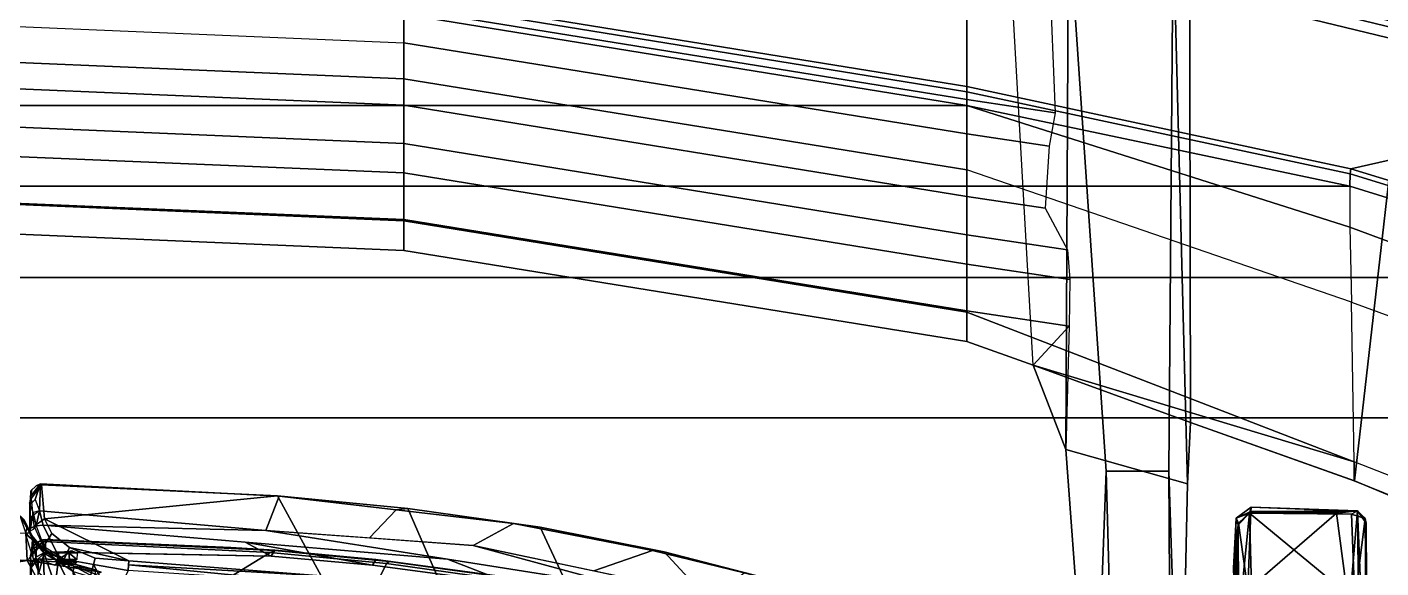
# Model space of a CAD drawing. Extents: x -14.5 to 14.5, y -12.2 to 16.5.
# Drawn here: x 0.827 to 4.753, y 5.3 to 6.867 of the extents above; entities that cross this region are included whole.
import ezdxf

# ---------------------------------------------------------------- set-up
doc = ezdxf.new("R2010")
doc.units = 0
doc.header["$MEASUREMENT"] = 0
for name, color, linetype in [('FABRIC', 80, 'Continuous'), ('SEAT-CHASSIS', 253, 'Continuous'), ('SEAT-FRAME', 253, 'Continuous')]:
    doc.layers.add(name, color=color, linetype=linetype)

msp = doc.modelspace()

# ---------------------------------------------------------------- linework, layer by layer
at = {"layer": 'FABRIC'}
for points in [[(1.9197, 6.9437, 18.5168), (1.9197, 6.9039, 18.5487), (3.5525, 6.6396, 18.6655), (3.5525, 6.6794, 18.6336)], [(-3.5525, 6.6396, 18.6655), (3.5525, 6.6396, 18.6655), (1.9197, 6.9039, 18.5487), (-1.9197, 6.9039, 18.5487)], [(4.6635, 6.4053, 18.7872), (4.6639, 6.4412, 18.7539), (3.5525, 6.6794, 18.6336), (3.5525, 6.6396, 18.6655)], [(-3.5525, 6.6396, 18.6655), (-4.6635, 6.4053, 18.7872), (4.6635, 6.4053, 18.7872), (3.5525, 6.6396, 18.6655)], [(4.6635, 6.4053, 18.7872), (5.519, 6.1408, 18.9069), (5.5366, 6.1737, 18.8758), (4.6639, 6.4412, 18.7539)], [(-5.519, 6.1408, 18.9069), (5.519, 6.1408, 18.9069), (4.6635, 6.4053, 18.7872), (-4.6635, 6.4053, 18.7872)], [(-5.519, 6.1408, 18.9069), (-6.5711, 5.7348, 19.0807), (6.5711, 5.7348, 19.0807), (5.519, 6.1408, 18.9069)], [(-7.3471, 5.2487, 19.2604), (7.3471, 5.2487, 19.2604), (6.5711, 5.7348, 19.0807), (-6.5711, 5.7348, 19.0807)]]:
    msp.add_3dface(points, dxfattribs=at)
at = {"layer": 'SEAT-CHASSIS'}
for points in [[(0.8355, 5.4832, 14.657), (0.8504, 5.4979, 14.6612), (0.866, 5.543, 14.6155), (0.8357, 5.5057, 14.5951)], [(0.866, 5.543, 14.6155), (0.8529, 5.538, 14.5576), (0.8375, 5.5233, 14.5568), (0.8357, 5.5057, 14.5951)], [(0.8375, 5.5233, 14.5568), (0.8529, 5.538, 14.5576), (0.8689, 5.5405, 14.5007), (0.8397, 5.5016, 14.5032)], [(0.8689, 5.5405, 14.5007), (0.8779, 5.4418, 14.2848), (0.8477, 5.4204, 14.3021), (0.8397, 5.5016, 14.5032)], [(0.866, 5.543, 14.6155), (0.8504, 5.4979, 14.6612), (0.8634, 5.4649, 14.7009), (0.866, 5.543, 14.6155)], [(0.8689, 5.5405, 14.5007), (0.8529, 5.538, 14.5576), (0.866, 5.543, 14.6155), (0.8689, 5.5405, 14.5007)], [(0.8634, 5.4649, 14.7009), (1.5194, 5.4081, 14.7223), (1.5582, 5.5073, 14.6325), (0.866, 5.543, 14.6155)], [(0.866, 5.543, 14.6155), (1.5582, 5.5073, 14.6325), (1.5535, 5.5087, 14.5063), (0.8689, 5.5405, 14.5007)], [(0.8779, 5.4418, 14.2848), (0.8689, 5.5405, 14.5007), (1.5535, 5.5087, 14.5063)], [(0.8338, 5.4881, 14.6335), (0.8355, 5.4832, 14.657), (0.8411, 5.5266, 14.6074)], [(0.8634, 5.4649, 14.7009), (0.8351, 5.4446, 14.6735), (0.8355, 5.4832, 14.657), (0.8504, 5.4979, 14.6612)], [(0.8779, 5.4418, 14.2848), (1.5535, 5.5087, 14.5063), (1.6802, 5.2763, 14.052), (1.1217, 5.32, 14.061)], [(1.5582, 5.5073, 14.6325), (1.5194, 5.4081, 14.7223), (1.82, 5.3866, 14.7234), (1.8977, 5.4679, 14.6404)], [(1.5535, 5.5087, 14.5063), (1.5582, 5.5073, 14.6325), (1.8977, 5.4679, 14.6404), (1.9309, 5.4723, 14.5135)], [(1.6802, 5.2763, 14.052), (1.5535, 5.5087, 14.5063), (1.9309, 5.4723, 14.5135), (2.0309, 5.2432, 14.0651)], [(0.8338, 5.4881, 14.6335), (0.8348, 5.4059, 14.6899), (0.8355, 5.4832, 14.657)], [(0.8348, 5.4059, 14.6899), (0.8369, 5.4153, 14.6993), (0.8355, 5.4832, 14.657)], [(0.8369, 5.4153, 14.6993), (0.8447, 5.4599, 14.6903), (0.8355, 5.4832, 14.657)], [(0.8533, 5.4218, 14.7157), (0.8447, 5.4599, 14.6903), (0.8369, 5.4153, 14.6993)], [(0.8447, 5.4599, 14.6903), (0.8533, 5.4218, 14.7157), (0.8634, 5.4649, 14.7009)], [(0.8634, 5.4649, 14.7009), (0.8533, 5.4218, 14.7157), (0.8731, 5.4238, 14.7206)], [(1.5194, 5.4081, 14.7223), (0.8634, 5.4649, 14.7009), (0.8731, 5.4238, 14.7206)], [(1.82, 5.3866, 14.7234), (2.1206, 5.365, 14.7245), (2.2372, 5.4286, 14.6482), (1.8977, 5.4679, 14.6404)], [(1.8977, 5.4679, 14.6404), (2.2372, 5.4286, 14.6482), (2.3148, 5.4175, 14.5246), (1.9309, 5.4723, 14.5135)], [(1.9309, 5.4723, 14.5135), (2.3148, 5.4175, 14.5246), (2.4259, 5.1796, 14.072), (2.0309, 5.2432, 14.0651)], [(0.8477, 5.4204, 14.3021), (0.8779, 5.4418, 14.2848), (0.8987, 5.399, 14.1999), (0.8748, 5.3613, 14.1953)], [(0.9118, 5.3453, 14.6289), (0.8731, 5.4238, 14.7206), (0.8533, 5.4218, 14.7157), (0.8809, 5.3465, 14.6292)], [(0.9118, 5.3453, 14.6289), (1.5353, 5.3341, 14.6865), (1.4596, 5.3744, 14.7296), (0.8731, 5.4238, 14.7206)], [(2.0462, 5.3249, 14.7386), (1.5194, 5.4081, 14.7223), (0.8731, 5.4238, 14.7206)], [(0.8779, 5.4418, 14.2848), (1.1217, 5.32, 14.061), (0.9499, 5.359, 14.1251), (0.8987, 5.399, 14.1999)], [(2.2372, 5.4286, 14.6482), (2.1206, 5.365, 14.7245), (2.4706, 5.2909, 14.74), (2.641, 5.3497, 14.6643)], [(2.3148, 5.4175, 14.5246), (2.2372, 5.4286, 14.6482), (2.641, 5.3497, 14.6643), (2.6748, 5.346, 14.5393)], [(0.8987, 5.399, 14.1999), (0.9499, 5.359, 14.1251), (0.9346, 5.3251, 14.1142), (0.8748, 5.3613, 14.1953)], [(2.5731, 5.2418, 14.7548), (2.1206, 5.365, 14.7245), (1.5194, 5.4081, 14.7223)], [(2.4259, 5.1796, 14.072), (2.3148, 5.4175, 14.5246), (2.6748, 5.346, 14.5393), (2.9407, 5.0588, 14.0876)], [(0.8587, 5.3265, 14.6167), (0.8809, 5.3465, 14.6292), (0.9118, 5.3453, 14.6289), (0.917, 5.3245, 14.6167)], [(0.9185, 5.3426, 14.6277), (0.9118, 5.3453, 14.6289), (0.9578, 5.3488, 14.6403)], [(0.917, 5.3245, 14.6167), (0.9118, 5.3453, 14.6289), (0.9185, 5.3426, 14.6277)], [(0.9499, 5.3246, 14.6257), (0.917, 5.3245, 14.6167), (0.9477, 5.3432, 14.6336)], [(0.9185, 5.3426, 14.6277), (0.9477, 5.3432, 14.6336), (0.917, 5.3245, 14.6167)], [(0.9578, 5.3488, 14.6403), (0.9477, 5.3432, 14.6336), (0.9185, 5.3426, 14.6277)], [(0.9346, 5.3251, 14.1142), (0.9499, 5.359, 14.1251), (1.0242, 5.3275, 14.0717), (1.0192, 5.3092, 14.0613)], [(0.9477, 5.3432, 14.6336), (0.9578, 5.3488, 14.6403), (0.972, 5.3432, 14.6362)], [(0.9477, 5.3432, 14.6336), (0.9719, 5.3428, 14.636), (0.9714, 5.3237, 14.6285)], [(0.9477, 5.3432, 14.6336), (0.9714, 5.3237, 14.6285), (0.9499, 5.3246, 14.6257)], [(0.9499, 5.359, 14.1251), (1.1217, 5.32, 14.061), (1.0242, 5.3275, 14.0717)], [(2.5731, 5.2418, 14.7548), (2.8206, 5.2168, 14.7556), (2.1206, 5.365, 14.7245)], [(2.4706, 5.2909, 14.74), (2.8206, 5.2168, 14.7556), (2.907, 5.285, 14.6776), (2.641, 5.3497, 14.6643)], [(2.641, 5.3497, 14.6643), (2.907, 5.285, 14.6776), (2.9929, 5.2642, 14.5561), (2.6748, 5.346, 14.5393)], [(2.6748, 5.346, 14.5393), (2.9929, 5.2642, 14.5561), (3.2842, 5.1702, 14.575), (2.9407, 5.0588, 14.0876)], [(0.8587, 5.3265, 14.6167), (0.917, 5.3245, 14.6167), (0.9085, 5.3067, 14.6181)], [(0.917, 5.3245, 14.6167), (0.9136, 5.3113, 14.6177), (0.9085, 5.3067, 14.6181)], [(0.9136, 5.3113, 14.6177), (0.917, 5.3245, 14.6167), (0.9211, 5.321, 14.6174)], [(0.949, 5.317, 14.6251), (0.9136, 5.3113, 14.6177), (0.9211, 5.321, 14.6174)], [(0.9591, 5.3074, 14.6331), (0.9136, 5.3113, 14.6177), (0.949, 5.317, 14.6251)], [(0.917, 5.3245, 14.6167), (0.9499, 5.3246, 14.6257), (0.9633, 5.32, 14.6274)], [(0.9633, 5.32, 14.6274), (0.9211, 5.321, 14.6174), (0.917, 5.3245, 14.6167)], [(0.9633, 5.32, 14.6274), (0.949, 5.317, 14.6251), (0.9211, 5.321, 14.6174)], [(0.9991, 5.2334, 14.0635), (0.9346, 5.3251, 14.1142), (1.0192, 5.3092, 14.0613)], [(0.949, 5.317, 14.6251), (0.9633, 5.32, 14.6274), (0.9711, 5.3155, 14.6287)], [(0.949, 5.317, 14.6251), (0.9711, 5.3155, 14.6287), (0.9591, 5.3074, 14.6331)], [(0.9633, 5.32, 14.6274), (0.9499, 5.3246, 14.6257), (0.9714, 5.3237, 14.6285)], [(1.0762, 5.2037, 14.028), (0.9991, 5.2334, 14.0635), (1.0192, 5.3092, 14.0613)], [(1.0242, 5.3275, 14.0717), (1.1217, 5.32, 14.061), (1.1204, 5.2923, 14.04), (1.0192, 5.3092, 14.0613)], [(1.1204, 5.2923, 14.04), (1.0762, 5.2037, 14.028), (1.0192, 5.3092, 14.0613)], [(1.6485, 5.2578, 14.0407), (1.1204, 5.2923, 14.04), (1.1212, 5.3084, 14.0475)], [(1.6802, 5.2763, 14.052), (1.1212, 5.3084, 14.0475), (1.1217, 5.32, 14.061)], [(1.1212, 5.3084, 14.0475), (1.6802, 5.2763, 14.052), (1.6485, 5.2578, 14.0407)]]:
    msp.add_3dface(points, dxfattribs=at)
at = {"layer": 'SEAT-CHASSIS', "invisible_edges": 12}
for points in [[(0.8455, 5.4121, 14.7086), (0.8533, 5.4218, 14.7157), (0.8369, 5.4153, 14.6993)], [(0.8369, 5.4153, 14.6993), (0.8348, 5.4059, 14.6899), (0.8455, 5.4121, 14.7086)]]:
    msp.add_3dface(points, dxfattribs=at)
at = {"layer": 'SEAT-FRAME'}
for points in [[(5.5343, 6.9245, 19.1965), (3.5525, 7.4448, 19.0059), (3.5525, 7.3234, 19.0982), (5.5337, 6.8142, 19.2819)], [(3.5521, 6.6948, 18.6726), (3.5522, 7.1323, 19.0524), (1.9194, 7.3966, 18.9357), (1.9193, 6.9591, 18.5559)], [(1.9197, 6.9209, 17.9195), (1.9197, 7.3671, 18.0605), (3.5525, 7.1028, 18.1773), (3.5525, 6.6566, 18.0363)], [(3.6612, 7.3715, 18.553), (3.847, 7.1866, 18.0899), (3.84, 5.6427, 17.8531), (3.7446, 5.8867, 18.0483)], [(5.5337, 6.8142, 19.2819), (3.5525, 7.3234, 19.0982), (3.5525, 7.1767, 19.0566), (5.5382, 6.7048, 19.2798)], [(4.1984, 7.2411, 18.6154), (4.2009, 5.7211, 18.0571), (4.1929, 5.543, 17.8675), (4.1512, 7.1544, 18.1302)], [(4.677, 5.5518, 18.079), (4.2009, 5.7211, 18.0571), (4.1984, 7.2411, 18.6154), (4.8517, 7.0825, 18.6914)], [(3.847, 7.1866, 18.0899), (3.957, 5.5801, 16.5334), (3.9186, 4.5684, 16.6616), (3.84, 5.6427, 17.8531)], [(3.847, 7.1866, 18.0899), (4.1512, 7.1544, 18.1302), (4.1384, 5.58, 16.5344), (3.957, 5.5801, 16.5334)], [(5.5337, 6.6518, 19.2707), (5.5339, 6.6839, 19.2496), (3.5525, 7.1644, 19.0313), (3.5522, 7.1323, 19.0524)], [(3.5525, 7.1767, 19.0566), (3.5525, 7.1644, 19.0313), (5.5339, 6.6839, 19.2496), (5.5382, 6.7048, 19.2798)], [(4.1384, 5.58, 16.5344), (4.1512, 7.1544, 18.1302), (4.1929, 5.543, 17.8675), (4.1711, 4.568, 16.663)], [(4.6664, 6.4564, 18.7929), (5.5337, 6.6518, 19.2707), (3.5522, 7.1323, 19.0524), (3.5521, 6.6948, 18.6726)], [(3.5525, 6.6566, 18.0363), (3.5525, 7.1028, 18.1773), (3.7922, 7.0227, 18.1915), (3.8082, 6.6183, 18.0532)], [(4.8517, 7.0825, 18.6914), (4.8639, 5.4737, 18.1019), (4.677, 5.5518, 18.079)], [(1.9197, 6.8214, 17.9451), (1.9197, 6.9209, 17.9195), (0, 7.0018, 17.8443), (0, 6.9022, 17.8699)], [(0, 6.9848, 18.4735), (0, 6.7981, 18.3948), (1.9197, 6.7172, 18.4701), (1.9197, 6.9039, 18.5487)], [(1.9193, 6.9591, 18.5559), (1.9197, 6.9437, 18.5168), (3.5525, 6.6794, 18.6336), (3.5521, 6.6948, 18.6726)], [(1.9197, 6.9209, 17.9195), (3.5525, 6.6566, 18.0363), (3.5525, 6.5571, 18.0619), (1.9197, 6.8214, 17.9451)], [(1.9197, 6.6405, 17.9332), (0, 6.7214, 17.8579), (0, 6.9023, 17.8698), (1.9197, 6.8214, 17.9451)], [(1.9197, 6.7172, 18.4701), (3.5525, 6.4529, 18.5868), (3.5525, 6.6396, 18.6655), (1.9197, 6.9039, 18.5487)], [(0, 6.3862, 18.0317), (1.9197, 6.3053, 18.107), (1.9197, 6.7172, 18.4701), (0, 6.7981, 18.3948)], [(1.9197, 6.6405, 17.9332), (1.9197, 6.8214, 17.9451), (3.5525, 6.5571, 18.0619), (3.5525, 6.3762, 18.0499)], [(1.9197, 6.5293, 17.7899), (0, 6.6102, 17.7147), (0, 6.7214, 17.8579), (1.9197, 6.6405, 17.9332)], [(1.9197, 6.7172, 18.4701), (1.9197, 6.3053, 18.107), (3.5525, 6.041, 18.2237), (3.5525, 6.4529, 18.5868)], [(4.6664, 6.4564, 18.7929), (3.5521, 6.6948, 18.6726), (3.5525, 6.6794, 18.6336), (4.6639, 6.4412, 18.7539)], [(1.9197, 6.5293, 17.7899), (1.9197, 6.6405, 17.9332), (3.5525, 6.3762, 18.0499), (3.5525, 6.265, 17.9067)], [(3.5525, 6.6566, 18.0363), (3.8082, 6.6183, 18.0532), (3.7909, 6.5214, 18.0776), (3.5525, 6.5571, 18.0619)], [(3.5525, 6.6396, 18.6655), (4.6635, 6.4053, 18.7872), (4.6631, 6.2869, 18.7703), (3.5525, 6.6396, 18.6655)], [(3.5525, 6.6396, 18.6655), (4.6631, 6.2869, 18.7703), (4.6681, 6.0694, 18.6735), (3.5525, 6.4529, 18.5868)], [(6.471, 6.3043, 19.393), (5.5337, 6.6518, 19.2707), (4.6664, 6.4564, 18.7929), (5.5418, 6.1881, 18.9148)], [(1.9197, 6.444, 17.6848), (0, 6.5249, 17.6096), (0, 6.6102, 17.7147), (1.9197, 6.5293, 17.7899)], [(1.9197, 6.3087, 17.684), (0, 6.3896, 17.6087), (0, 6.5249, 17.6096), (1.9197, 6.444, 17.6848)], [(1.9197, 6.444, 17.6848), (1.9197, 6.5293, 17.7899), (3.5525, 6.265, 17.9067), (3.5525, 6.1798, 17.8016)], [(3.5525, 6.5571, 18.0619), (3.7909, 6.5214, 18.0776), (3.7796, 6.3422, 18.065), (3.5525, 6.3762, 18.0499)], [(1.9197, 6.3087, 17.684), (1.9197, 6.444, 17.6848), (3.5525, 6.1798, 17.8016), (3.5525, 6.0444, 17.8007)], [(3.5525, 6.041, 18.2237), (4.6762, 5.6072, 18.2999), (4.6681, 6.0694, 18.6735), (3.5525, 6.4529, 18.5868)], [(5.5366, 6.1737, 18.8758), (5.5418, 6.1881, 18.9148), (4.6664, 6.4564, 18.7929), (4.6639, 6.4412, 18.7539)], [(4.6631, 6.2869, 18.7703), (5.5366, 5.9631, 18.8748), (5.519, 6.1408, 18.9069), (4.6635, 6.4053, 18.7872)], [(0, 6.3004, 17.8195), (0, 6.3896, 17.6087), (1.9197, 6.3087, 17.684), (1.9197, 6.2196, 17.8948)], [(0, 6.3862, 18.0317), (0, 6.3004, 17.8195), (1.9197, 6.2196, 17.8948), (1.9197, 6.3053, 18.107)], [(3.5525, 6.265, 17.9067), (3.5525, 6.3762, 18.0499), (3.7796, 6.3422, 18.065), (3.8447, 6.2213, 17.926)], [(1.9197, 6.2196, 17.8948), (1.9197, 6.3087, 17.684), (3.5525, 6.0444, 17.8007), (3.5525, 5.9553, 18.0115)], [(1.9197, 6.3053, 18.107), (1.9197, 6.2196, 17.8948), (3.5525, 5.9553, 18.0115), (3.5525, 6.041, 18.2237)], [(4.6681, 6.0694, 18.6735), (5.5373, 5.7517, 18.7711), (5.5366, 5.9631, 18.8748), (4.6631, 6.2869, 18.7703)], [(3.5525, 6.1798, 17.8016), (3.5525, 6.265, 17.9067), (3.8447, 6.2213, 17.926), (3.851, 6.1351, 17.8213)], [(3.5525, 6.0444, 17.8007), (3.5525, 6.1798, 17.8016), (3.851, 6.1351, 17.8213), (3.8489, 6, 17.8203)], [(4.6681, 6.0694, 18.6735), (5.5373, 5.7517, 18.7711), (5.5398, 5.2688, 18.4235), (4.6762, 5.6072, 18.2999)], [(3.5525, 5.9553, 18.0115), (3.5525, 6.0444, 17.8007), (3.8489, 6, 17.8203), (3.7446, 5.8867, 18.0483)], [(3.5525, 6.041, 18.2237), (3.5525, 5.9553, 18.0115), (3.7446, 5.8867, 18.0483), (4.6762, 5.6072, 18.2999)], [(3.84, 5.6427, 17.8531), (3.7446, 5.8867, 18.0483), (3.8489, 6, 17.8203)], [(4.2009, 5.7211, 18.0571), (3.7446, 5.8867, 18.0483), (3.84, 5.6427, 17.8531), (4.1929, 5.543, 17.8675)], [(4.2009, 5.7211, 18.0571), (4.6762, 5.552, 18.194), (4.6762, 5.6072, 18.2999), (3.7446, 5.8867, 18.0483)], [(4.2009, 5.7211, 18.0571), (4.677, 5.5518, 18.079), (4.6762, 5.552, 18.194)], [(4.1711, 4.568, 16.663), (4.1929, 5.543, 17.8675), (3.84, 5.6427, 17.8531), (3.9186, 4.5684, 16.6616)], [(3.9463, 4.6828, 16.3847), (3.9186, 4.5684, 16.6616), (3.957, 5.5801, 16.5334), (3.965, 5.2604, 16.3131)], [(3.957, 5.5801, 16.5334), (4.1384, 5.58, 16.5344), (4.1403, 5.2602, 16.3141), (3.965, 5.2604, 16.3131)], [(4.1403, 5.2602, 16.3141), (4.1384, 5.58, 16.5344), (4.1711, 4.568, 16.663), (4.1683, 4.6815, 16.3867)], [(4.6762, 5.552, 18.194), (5.5406, 5.2023, 18.3104), (5.5398, 5.2688, 18.4235), (4.6762, 5.6072, 18.2999)], [(5.5406, 5.2023, 18.3104), (4.6762, 5.552, 18.194), (4.677, 5.5518, 18.079), (5.5543, 5.1854, 18.1867)], [(4.3761, 5.4629, 16.9251), (4.3771, 5.4761, 16.6791), (4.3338, 5.4439, 16.684)], [(4.3771, 5.4761, 16.6791), (4.372, 5.4584, 16.4324), (4.3338, 5.4439, 16.684)], [(4.3761, 5.4629, 16.9251), (4.3338, 5.4439, 16.684), (4.3401, 5.4297, 16.9086)], [(4.3338, 5.4439, 16.684), (4.372, 5.4584, 16.4324), (4.3398, 5.4249, 16.4549)], [(4.3398, 5.4249, 16.4549), (4.372, 5.4584, 16.4324), (4.3402, 5.1382, 16.2949)], [(4.367, 5.2365, 17.0485), (4.3761, 5.4629, 16.9251), (4.3401, 5.4297, 16.9086)], [(4.372, 5.4584, 16.4324), (4.3793, 5.21, 16.2969), (4.3402, 5.1382, 16.2949)], [(4.6244, 5.4583, 16.9342), (4.3761, 5.4629, 16.9251), (4.367, 5.2365, 17.0485)], [(4.6616, 5.1813, 17.0773), (4.6244, 5.4583, 16.9342), (4.367, 5.2365, 17.0485)], [(4.6839, 5.4644, 16.4598), (4.372, 5.4584, 16.4324), (4.3771, 5.4761, 16.6791)], [(4.6685, 5.4556, 16.4311), (4.372, 5.4584, 16.4324), (4.6839, 5.4644, 16.4598)], [(4.372, 5.4584, 16.4324), (4.6782, 5.2061, 16.2997), (4.3793, 5.21, 16.2969)], [(4.6782, 5.2061, 16.2997), (4.372, 5.4584, 16.4324), (4.6685, 5.4556, 16.4311)], [(4.3771, 5.4761, 16.6791), (4.3761, 5.4629, 16.9251), (4.6859, 5.465, 16.9102)], [(4.3761, 5.4629, 16.9251), (4.6244, 5.4583, 16.9342), (4.6859, 5.465, 16.9102)], [(4.6839, 5.4644, 16.4598), (4.3771, 5.4761, 16.6791), (4.6859, 5.465, 16.9102)], [(4.6859, 5.465, 16.9102), (4.6244, 5.4583, 16.9342), (4.6616, 5.1813, 17.0773)], [(4.6906, 5.042, 17.1242), (4.6859, 5.465, 16.9102), (4.6616, 5.1813, 17.0773)], [(4.6685, 5.4556, 16.4311), (4.6839, 5.4644, 16.4598), (4.7076, 5.443, 16.4668)], [(4.6859, 5.465, 16.9102), (4.7076, 5.443, 16.4668), (4.6839, 5.4644, 16.4598)], [(4.6906, 5.042, 17.1242), (4.7085, 4.8994, 17.1538), (4.6859, 5.465, 16.9102)], [(4.7076, 5.443, 16.4668), (4.6859, 5.465, 16.9102), (4.7102, 5.4295, 16.8853)], [(4.6859, 5.465, 16.9102), (4.7085, 4.8994, 17.1538), (4.7102, 5.4295, 16.8853)], [(0.807, 5.4507, 14.2973), (0.8345, 5.4008, 14.2053), (0.8235, 5.401, 14.1969)], [(0.807, 5.4507, 14.2973), (0.818, 5.4394, 14.2863), (0.8345, 5.4008, 14.2053)], [(0.8424, 5.3897, 14.2095), (0.8345, 5.4008, 14.2053), (0.818, 5.4394, 14.2863)], [(0.818, 5.4394, 14.2863), (0.8264, 5.42, 14.2846), (0.8424, 5.3897, 14.2095)], [(0.8225, 5.3973, 14.3342), (0.8426, 5.3817, 14.2137), (0.8264, 5.42, 14.2846)], [(0.8264, 5.42, 14.2846), (0.8426, 5.3817, 14.2137), (0.8424, 5.3897, 14.2095)], [(4.326, 5.2985, 16.6258), (4.3338, 5.4439, 16.684), (4.3398, 5.4249, 16.4549)], [(4.3284, 5.2711, 16.8012), (4.3338, 5.4439, 16.684), (4.326, 5.2985, 16.6258)], [(4.3398, 5.4249, 16.4549), (4.3297, 5.1894, 16.4701), (4.326, 5.2985, 16.6258)], [(4.3401, 5.4297, 16.9086), (4.3338, 5.4439, 16.684), (4.3284, 5.2711, 16.8012)], [(4.3295, 4.8056, 17.197), (4.367, 5.2365, 17.0485), (4.3401, 5.4297, 16.9086)], [(4.6685, 5.4556, 16.4311), (4.7076, 5.443, 16.4668), (4.6782, 5.2061, 16.2997)], [(4.6782, 5.2061, 16.2997), (4.7076, 5.443, 16.4668), (4.7105, 5.0873, 16.3006)], [(4.7085, 4.8994, 17.1538), (4.712, 5.0977, 16.9288), (4.7102, 5.4295, 16.8853)], [(0.8235, 5.401, 14.1969), (0.8274, 5.3216, 14.0458), (0, 5.3601, 14.1043)], [(0.8399, 5.3403, 14.2151), (0.8426, 5.3817, 14.2137), (0.8225, 5.3973, 14.3342)], [(0.8235, 5.401, 14.1969), (0.862, 5.3591, 14.1176), (0.8274, 5.3216, 14.0458)], [(0.862, 5.3591, 14.1176), (0.8235, 5.401, 14.1969), (0.8345, 5.4008, 14.2053)], [(0.8345, 5.4008, 14.2053), (0.8424, 5.3897, 14.2095), (0.8591, 5.3717, 14.1618)], [(0.8345, 5.4008, 14.2053), (0.8591, 5.3717, 14.1618), (0.862, 5.3591, 14.1176)], [(0.8426, 5.3817, 14.2137), (0.8398, 5.3397, 14.2152), (0.8608, 5.2854, 14.1571)], [(0.8423, 5.3585, 14.7128), (0.8464, 5.3664, 14.7234), (0.8718, 5.3813, 14.7309), (0.8542, 5.3731, 14.7139)], [(0.8591, 5.3717, 14.1618), (0.8424, 5.3897, 14.2095), (0.8426, 5.3817, 14.2137)], [(0.8734, 5.3762, 14.7384), (0.8718, 5.3813, 14.7309), (0.8464, 5.3664, 14.7234), (0.8424, 5.3539, 14.7269)], [(0.8426, 5.3817, 14.2137), (0.8608, 5.2854, 14.1571), (0.876, 5.3422, 14.1445)], [(0.8426, 5.3817, 14.2137), (0.876, 5.3422, 14.1445), (0.8591, 5.3717, 14.1618)], [(0.8792, 5.3816, 14.7142), (0.8542, 5.3731, 14.7139), (0.8718, 5.3813, 14.7309)], [(0.8792, 5.3816, 14.7142), (0.8809, 5.3465, 14.6292), (0.8542, 5.332, 14.6198), (0.8542, 5.3731, 14.7139)], [(1.5452, 5.3509, 14.7278), (0.8792, 5.3816, 14.7142), (0.8718, 5.3813, 14.7309), (1.545, 5.3497, 14.7367)], [(0.8734, 5.3762, 14.7384), (1.5322, 5.3444, 14.7458), (1.545, 5.3497, 14.7367), (0.8718, 5.3813, 14.7309)], [(1.5452, 5.3509, 14.7278), (1.4182, 5.3584, 14.7199), (0.8792, 5.3816, 14.7142), (1.5452, 5.3509, 14.7278)], [(1.5452, 5.3509, 14.7278), (1.5353, 5.3341, 14.6865), (0.8809, 5.3465, 14.6292), (0.8792, 5.3816, 14.7142)], [(0, 5.1892, 13.8055), (0, 5.3601, 14.1043), (0.8274, 5.3216, 14.0458)], [(0.862, 5.3591, 14.1176), (0.9438, 5.3164, 14.0451), (0.8274, 5.3216, 14.0458)], [(0.8734, 5.3762, 14.7384), (0.8367, 5.3353, 14.7112), (0.8366, 5.1394, 14.7893), (0.8789, 5.1619, 14.8265)], [(0.8367, 5.3353, 14.7112), (0.8424, 5.3539, 14.7269), (0.8464, 5.3664, 14.7234)], [(0.8464, 5.3664, 14.7234), (0.8423, 5.3585, 14.7128), (0.8367, 5.3353, 14.7112)], [(0.8423, 5.3585, 14.7128), (0.8443, 5.3207, 14.6219), (0.8383, 5.301, 14.6288), (0.8367, 5.3353, 14.7112)], [(0.8542, 5.332, 14.6198), (0.8542, 5.3731, 14.7139), (0.8423, 5.3585, 14.7128), (0.8443, 5.3207, 14.6219)], [(0.8443, 5.3207, 14.6219), (0.8542, 5.332, 14.6198), (0.8809, 5.3465, 14.6292), (0.8587, 5.3265, 14.6167)], [(0.8591, 5.3717, 14.1618), (0.876, 5.3422, 14.1445), (0.888, 5.3423, 14.1223)], [(0.8591, 5.3717, 14.1618), (0.888, 5.3423, 14.1223), (0.8827, 5.3511, 14.1108)], [(0.862, 5.3591, 14.1176), (0.8591, 5.3717, 14.1618), (0.8827, 5.3511, 14.1108)], [(0.8608, 5.2854, 14.1571), (0.9079, 5.2478, 14.0892), (0.876, 5.3422, 14.1445)], [(0.8827, 5.3511, 14.1108), (0.9438, 5.3164, 14.0451), (0.862, 5.3591, 14.1176)], [(0.8787, 4.9444, 14.8929), (1.5322, 5.3444, 14.7458), (0.8734, 5.3762, 14.7384), (0.8789, 5.1619, 14.8265)], [(0.876, 5.3422, 14.1445), (0.9169, 5.318, 14.0934), (0.888, 5.3423, 14.1223)], [(0.9169, 5.318, 14.0934), (0.876, 5.3422, 14.1445), (0.9079, 5.2478, 14.0892)], [(1.5322, 5.3444, 14.7458), (0.8787, 4.9444, 14.8929), (1.6432, 4.8593, 14.9014), (1.8696, 5.3127, 14.7525)], [(0.8827, 5.3511, 14.1108), (0.9181, 5.3296, 14.0767), (0.9438, 5.3164, 14.0451)], [(0.8827, 5.3511, 14.1108), (0.888, 5.3423, 14.1223), (0.9181, 5.3296, 14.0767)], [(0.888, 5.3423, 14.1223), (0.9169, 5.318, 14.0934), (0.9181, 5.3296, 14.0767)], [(1.8292, 5.3072, 14.6908), (2.2278, 5.2545, 14.7024), (2.0462, 5.3249, 14.7386), (1.4596, 5.3744, 14.7296)], [(1.8292, 5.3072, 14.6908), (1.4596, 5.3744, 14.7296), (1.5353, 5.3341, 14.6865), (1.8292, 5.3072, 14.6908)], [(1.8696, 5.3127, 14.7525), (1.877, 5.3182, 14.7438), (1.545, 5.3497, 14.7367), (1.5322, 5.3444, 14.7458)], [(1.5452, 5.3509, 14.7278), (1.8382, 5.3238, 14.7311), (1.8292, 5.3072, 14.6908), (1.5353, 5.3341, 14.6865)], [(1.5452, 5.3509, 14.7278), (1.545, 5.3497, 14.7367), (1.877, 5.3182, 14.7438), (1.8382, 5.3238, 14.7311)], [(0.8847, 5.2136, 13.8591), (0, 5.1892, 13.8055), (0.8274, 5.3216, 14.0458)], [(1.0421, 5.2876, 13.9958), (0.8847, 5.2136, 13.8591), (0.8274, 5.3216, 14.0458)], [(0.9438, 5.3164, 14.0451), (1.0421, 5.2876, 13.9958), (0.8274, 5.3216, 14.0458)], [(0.8366, 5.1394, 14.7893), (0.8367, 5.3353, 14.7112), (0.8383, 5.301, 14.6288), (0.841, 4.5521, 14.6911)], [(0.8383, 5.301, 14.6288), (0.8443, 5.3207, 14.6219), (0.8587, 5.3265, 14.6167), (0.8383, 5.301, 14.6288)], [(0.8587, 5.3265, 14.6167), (0.8486, 4.5505, 14.6812), (0.841, 4.5521, 14.6911), (0.8383, 5.301, 14.6288)], [(0.9169, 5.318, 14.0934), (0.9079, 5.2478, 14.0892), (0.9651, 5.2211, 14.0439)], [(0.9623, 5.305, 14.0557), (0.9181, 5.3296, 14.0767), (0.9169, 5.318, 14.0934)], [(0.9607, 5.2891, 14.0606), (0.9169, 5.318, 14.0934), (0.9651, 5.2211, 14.0439)], [(0.9623, 5.305, 14.0557), (0.9169, 5.318, 14.0934), (0.9607, 5.2891, 14.0606)], [(0.9181, 5.3296, 14.0767), (0.9623, 5.305, 14.0557), (0.9438, 5.3164, 14.0451)], [(1.024, 5.2938, 14.0182), (0.9438, 5.3164, 14.0451), (0.9623, 5.305, 14.0557)], [(1.0421, 5.2876, 13.9958), (0.9438, 5.3164, 14.0451), (1.024, 5.2938, 14.0182)], [(0.9623, 5.305, 14.0557), (0.9607, 5.2891, 14.0606), (1.0299, 5.2679, 14.0304)], [(1.024, 5.2938, 14.0182), (0.9623, 5.305, 14.0557), (1.025, 5.2819, 14.031)], [(1.025, 5.2819, 14.031), (0.9623, 5.305, 14.0557), (1.0299, 5.2679, 14.0304)], [(1.6432, 4.8593, 14.9014), (2.4013, 4.7579, 14.9062), (2.2407, 5.2601, 14.7642), (1.8696, 5.3127, 14.7525)], [(2.2401, 5.2696, 14.7432), (2.2278, 5.2545, 14.7024), (1.8292, 5.3072, 14.6908), (1.8382, 5.3238, 14.7311)], [(2.2401, 5.2696, 14.7432), (1.8382, 5.3238, 14.7311), (1.877, 5.3182, 14.7438), (2.2074, 5.2731, 14.7536)], [(2.2407, 5.2601, 14.7642), (2.2074, 5.2731, 14.7536), (1.877, 5.3182, 14.7438), (1.8696, 5.3127, 14.7525)], [(2.5237, 5.1996, 14.7153), (2.5731, 5.2418, 14.7548), (2.0462, 5.3249, 14.7386), (2.2278, 5.2545, 14.7024)]]:
    msp.add_3dface(points, dxfattribs=at)
for points, invisible_edges in [([(4.3401, 5.4297, 16.9086), (4.3284, 5.2711, 16.8012), (4.3287, 5.152, 16.9116)], 12), ([(4.3287, 5.152, 16.9116), (4.3295, 4.8056, 17.197), (4.3401, 5.4297, 16.9086)], 12), ([(4.3402, 5.1382, 16.2949), (4.3297, 5.1894, 16.4701), (4.3398, 5.4249, 16.4549)], 1), ([(4.712, 5.2616, 16.5378), (4.712, 5.0974, 16.4319), (4.7076, 5.443, 16.4668)], 14), ([(4.7102, 5.4295, 16.8853), (4.712, 5.2616, 16.5378), (4.7076, 5.443, 16.4668)], 2), ([(4.712, 5.0974, 16.4319), (4.7105, 5.0873, 16.3006), (4.7076, 5.443, 16.4668)], 12), ([(4.7119, 5.2254, 16.8577), (4.712, 5.2962, 16.739), (4.7102, 5.4295, 16.8853)], 14), ([(4.712, 5.2616, 16.5378), (4.7102, 5.4295, 16.8853), (4.712, 5.2962, 16.739)], 2), ([(4.7102, 5.4295, 16.8853), (4.712, 5.0977, 16.9288), (4.7119, 5.2254, 16.8577)], 12)]:
    msp.add_3dface(points, dxfattribs=dict(at, invisible_edges=invisible_edges))

doc.saveas('drawing.dxf')
